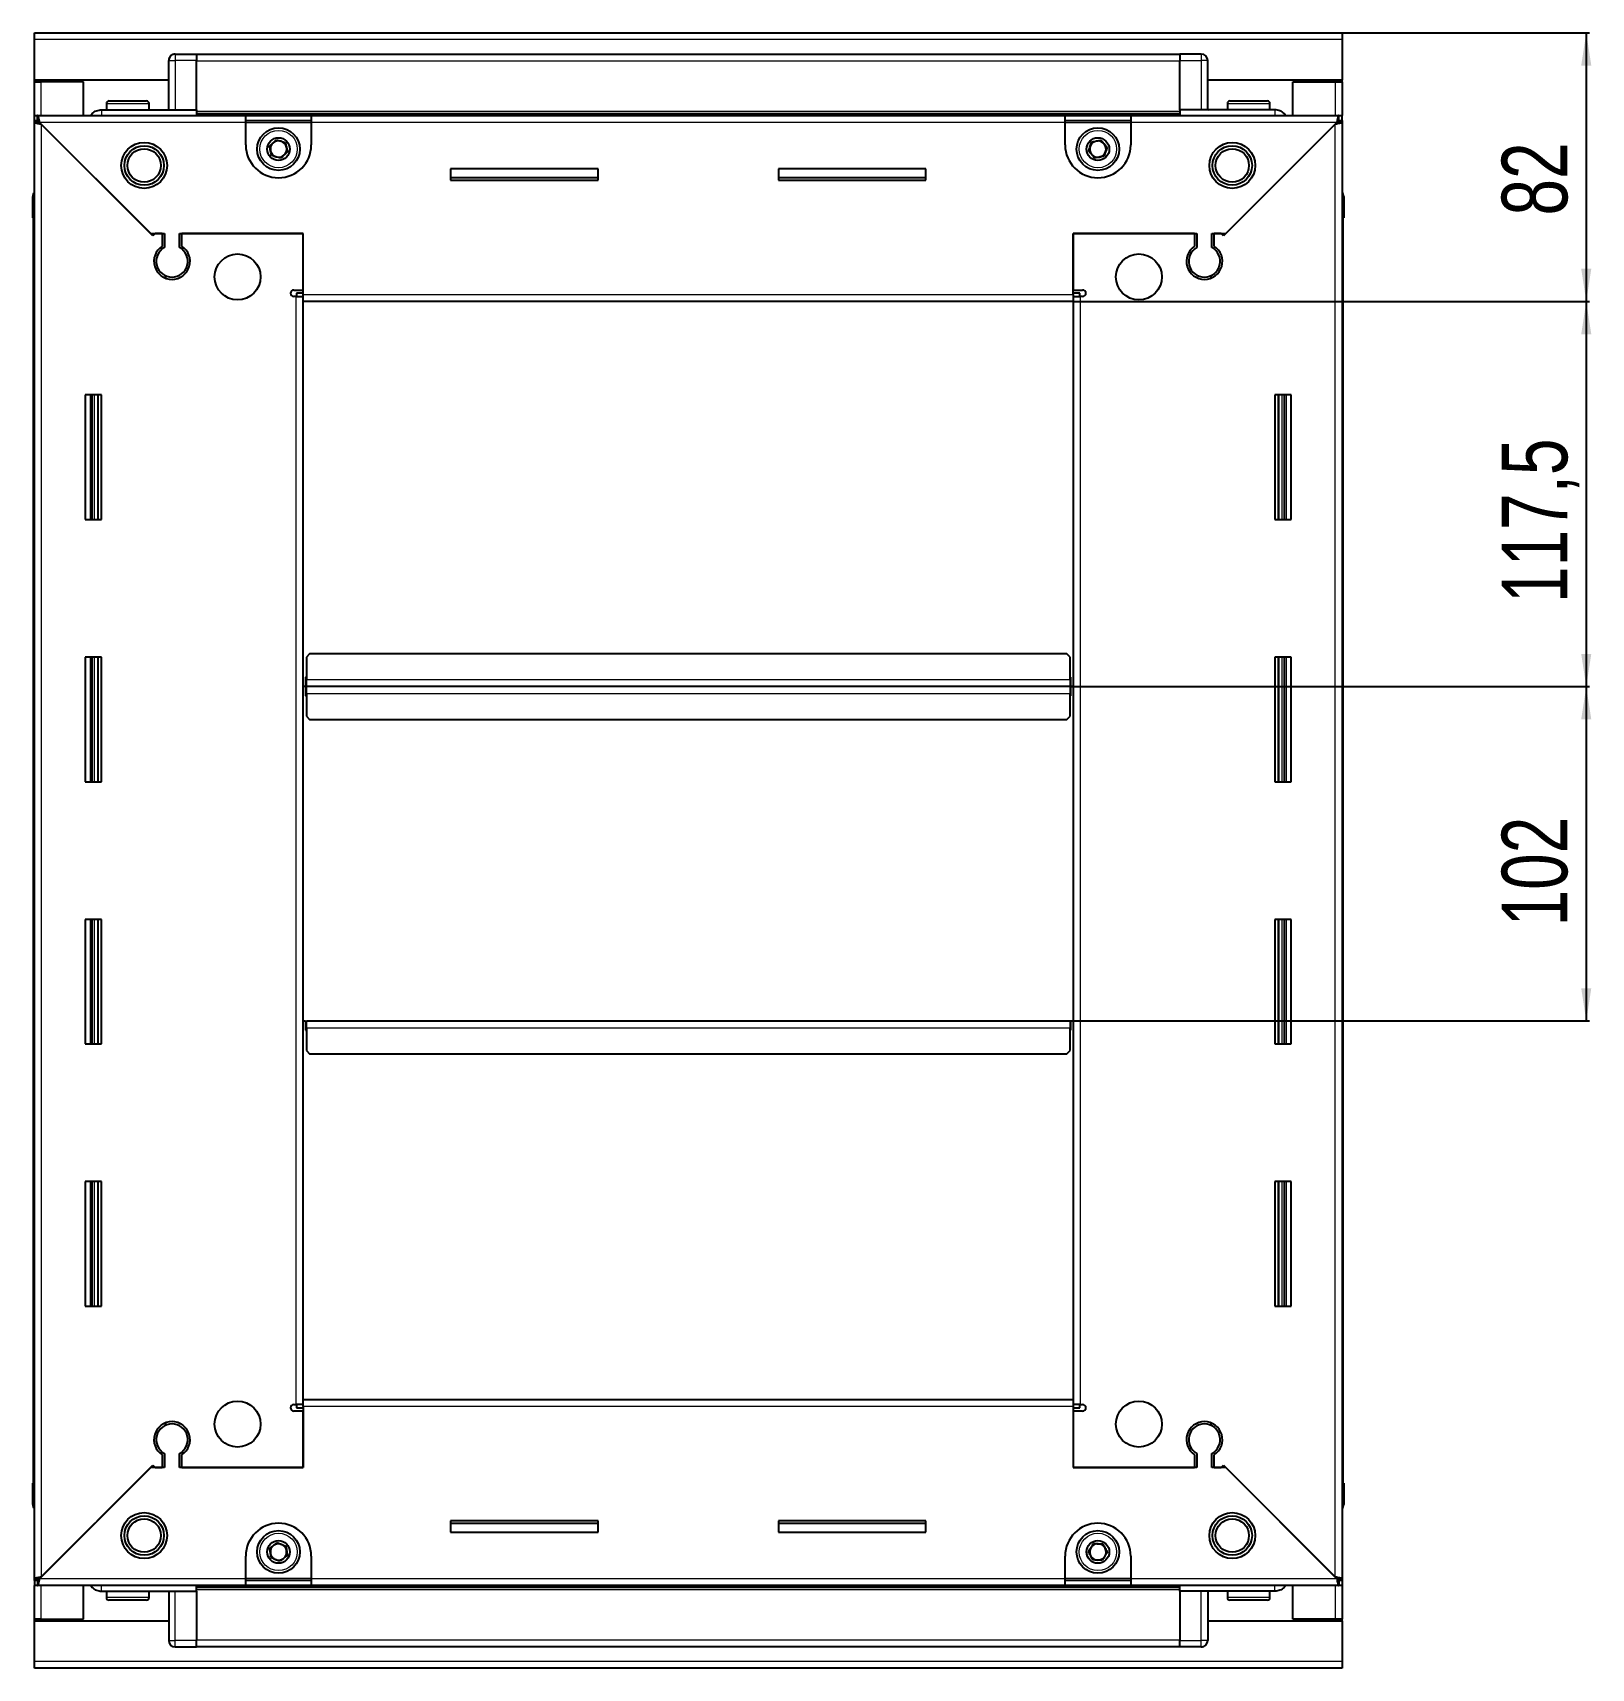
# Model space of a CAD drawing. Header units: millimetres. Extents: x 1021 to 4466, y -1487 to 1528.
# Drawn here: x 3990.1 to 4465.6, y 893.2 to 1392.2 of the extents above; entities that cross this region are included whole.
import ezdxf

# ---------------------------------------------------------------- set-up
doc = ezdxf.new("R2010")
doc.units = ezdxf.units.MM
doc.layers.add('FORMAT', color=7, linetype='Continuous')
doc.styles.add('SLDTEXTSTYLE0', font='TXT', dxfattribs={"width": 0.75})
doc.dimstyles.new('SLDDIMSTYLE0', dxfattribs={"dimtxt": 20, "dimasz": 10, "dimexe": 0, "dimexo": 0.0625, "dimgap": 5, "dimtad": 2, "dimdec": 1, "dimrnd": 1e-09, "dimzin": 12, "dimdsep": 46, "dimtxsty": 'SLDTEXTSTYLE0', "dimsah": 1, "dimcen": 0.09, "dimadec": 0, "dimazin": 3, "dimtfac": 1, "dimtofl": 0, "dimtmove": 0, "dimatfit": 3, "dimfxl": 0, "dimfrac": 2, "dimtolj": 1, "dimtzin": 12, "dimarcsym": 0})

# ---------------------------------------------------------------- blocks, each defined once
blk = doc.blocks.new('_D_5')
at = {"layer": 'FORMAT'}
for p, q in [((4389.57, 1392.16), (4465.06, 1392.16)), ((4464.06, 1392.16), (4464.06, 1310.16)), ((4307.57, 1310.16), (4465.06, 1310.16))]:
    blk.add_line(p, q, dxfattribs=at)
for points in [[(4464.06, 1392.16), (4462.52, 1382.16), (4465.6, 1382.16)], [(4464.06, 1310.16), (4465.6, 1320.16), (4462.52, 1320.16)]]:
    blk.add_solid(points, dxfattribs=at)
at = {"layer": 'FORMAT', "insert": (4438.28, 1336.39), "char_height": 20, "attachment_point": 1, "rotation": 90, "style": 'SLDTEXTSTYLE0'}
blk.add_mtext('82', dxfattribs=at)
blk = doc.blocks.new('_D_6')
at = {"layer": 'FORMAT'}
for p, q in [((4307.57, 1310.16), (4465.06, 1310.16)), ((4464.06, 1310.16), (4464.06, 1192.66)), ((4306.57, 1192.66), (4465.06, 1192.66))]:
    blk.add_line(p, q, dxfattribs=at)
for points in [[(4464.06, 1310.16), (4462.52, 1300.16), (4465.6, 1300.16)], [(4464.06, 1192.66), (4465.6, 1202.66), (4462.52, 1202.66)]]:
    blk.add_solid(points, dxfattribs=at)
at = {"layer": 'FORMAT', "insert": (4438.28, 1218.16), "char_height": 20, "attachment_point": 1, "rotation": 90, "style": 'SLDTEXTSTYLE0'}
blk.add_mtext('117,5', dxfattribs=at)
blk = doc.blocks.new('_D_7')
at = {"layer": 'FORMAT'}
for p, q in [((4306.57, 1192.66), (4465.06, 1192.66)), ((4464.06, 1192.66), (4464.06, 1090.66)), ((4306.57, 1090.66), (4465.06, 1090.66))]:
    blk.add_line(p, q, dxfattribs=at)
for points in [[(4464.06, 1192.66), (4462.52, 1182.66), (4465.6, 1182.66)], [(4464.06, 1090.66), (4465.6, 1100.66), (4462.52, 1100.66)]]:
    blk.add_solid(points, dxfattribs=at)
at = {"layer": 'FORMAT', "insert": (4438.28, 1119.5), "char_height": 20, "attachment_point": 1, "rotation": 90, "style": 'SLDTEXTSTYLE0'}
blk.add_mtext('102', dxfattribs=at)

msp = doc.modelspace()

# ---------------------------------------------------------------- linework, layer by layer
at = {"color": 7, "linetype": 'Continuous', "lineweight": 25}
for p, q in [((3990.56, 1392.16), (4389.56, 1392.16)), ((3990.56, 1390.06), (3990.56, 1392.16)), ((3990.56, 1377.66), (3990.56, 1390.06)), ((4389.56, 1392.16), (4389.56, 1390.06)), ((4389.56, 1390.06), (4389.56, 1377.66)), ((4031.56, 1368.66), (4031.56, 1383.66)), ((4032.24, 1385.16), (4032.24, 1385.16)), ((4033.56, 1385.66), (4040.06, 1385.66)), ((4033.56, 1385.66), (4040.06, 1385.66)), ((4040.06, 1385.66), (4040.06, 1385.66)), ((4040.06, 1385.66), (4040.06, 1385.66)), ((4040.06, 1385.66), (4040.06, 1383.66)), ((4340.06, 1385.51), (4040.06, 1385.51)), ((4040.06, 1368.66), (4040.06, 1383.66)), ((4340.06, 1385.66), (4340.06, 1385.66)), ((4346.56, 1385.66), (4340.06, 1385.66)), ((4346.56, 1385.66), (4340.06, 1385.66)), ((4340.06, 1385.66), (4340.06, 1383.66)), ((4340.06, 1368.66), (4340.06, 1383.66)), ((4348.56, 1383.66), (4348.56, 1383.66)), ((4348.56, 1368.66), (4348.56, 1383.66)), ((4031.56, 1377.66), (3990.56, 1377.66)), ((3990.56, 1377.16), (3990.56, 1377.66)), ((3992.06, 1377.16), (3992.06, 1377.66)), ((4389.56, 1377.66), (4348.56, 1377.66)), ((4388.06, 1377.16), (4388.06, 1377.66)), ((4389.56, 1377.16), (4389.56, 1377.66)), ((3990.56, 1366.91), (3990.56, 1377.16)), ((3990.56, 1377.16), (3992.66, 1377.16)), ((4005.56, 1377.16), (3992.66, 1377.16)), ((4005.56, 1366.91), (4005.56, 1377.16)), ((4374.56, 1366.91), (4374.56, 1377.16)), ((4374.56, 1377.16), (4387.46, 1377.16)), ((4387.46, 1377.16), (4389.56, 1377.16)), ((4389.56, 1377.16), (4389.56, 1366.91)), ((4011.06, 1368.66), (4040.06, 1368.66)), ((4012.56, 1370.56), (4012.56, 1368.66)), ((4013.36, 1371.36), (4024.76, 1371.36)), ((4025.56, 1368.66), (4025.56, 1370.56)), ((4040.06, 1368.66), (4040.06, 1368.16)), ((4040.06, 1367.51), (4340.06, 1367.51)), ((4369.06, 1368.66), (4340.06, 1368.66)), ((4340.06, 1368.66), (4340.06, 1368.16)), ((4354.56, 1370.56), (4354.56, 1368.66)), ((4355.36, 1371.36), (4366.76, 1371.36)), ((4367.56, 1368.66), (4367.56, 1370.56)), ((3990.56, 1365.41), (3990.56, 1366.91)), ((3990.56, 1366.91), (3991.56, 1366.91)), ((3990.56, 1364.91), (3990.56, 1365.41)), ((3990.56, 1365.41), (3991.56, 1365.41)), ((3990.56, 920.41), (3990.56, 1364.91)), ((3992.06, 1364.91), (3990.56, 1364.91)), ((3991.56, 1365.41), (3991.56, 1366.91)), ((3991.56, 1366.91), (4055.06, 1366.91)), ((3992.16, 1364.81), (4026.06, 1330.91)), ((4026.76, 1330.21), (3992.66, 1364.31)), ((4055.06, 1364.81), (4055.06, 1366.91)), ((4055.06, 1366.91), (4075.06, 1366.91)), ((4055.06, 1365.41), (4075.06, 1365.41)), ((4055.06, 1357.91), (4055.06, 1364.81)), ((4075.06, 1366.91), (4075.06, 1364.81)), ((4075.06, 1366.91), (4305.06, 1366.91)), ((4075.06, 1364.81), (4075.06, 1357.91)), ((4305.06, 1364.81), (4305.06, 1366.91)), ((4305.06, 1366.91), (4325.06, 1366.91)), ((4305.06, 1365.41), (4325.06, 1365.41)), ((4305.06, 1357.91), (4305.06, 1364.81)), ((4325.06, 1366.91), (4325.06, 1364.81)), ((4325.06, 1366.91), (4388.56, 1366.91)), ((4325.06, 1364.81), (4325.06, 1357.91)), ((4387.46, 1364.31), (4353.36, 1330.21)), ((4354.06, 1330.91), (4387.96, 1364.81)), ((4388.06, 1364.91), (4389.56, 1364.91)), ((4388.56, 1365.41), (4388.56, 1366.91)), ((4388.56, 1366.91), (4389.56, 1366.91)), ((4388.56, 1365.41), (4389.56, 1365.41)), ((4389.56, 1365.41), (4389.56, 1366.91)), ((4389.56, 1365.41), (4389.56, 1364.91)), ((4389.56, 1364.91), (4389.56, 920.41)), ((4162.56, 1350.66), (4117.56, 1350.66)), ((4117.56, 1350.66), (4117.56, 1347.16)), ((4162.56, 1347.91), (4117.56, 1347.91)), ((4162.56, 1347.16), (4162.56, 1350.66)), ((4262.56, 1350.66), (4217.56, 1350.66)), ((4217.56, 1350.66), (4217.56, 1347.16)), ((4262.56, 1347.91), (4217.56, 1347.91)), ((4262.56, 1347.16), (4262.56, 1350.66)), ((4117.56, 1347.16), (4162.56, 1347.16)), ((4217.56, 1347.16), (4262.56, 1347.16)), ((4389.56, 1343.49), (4389.56, 1343.49)), ((3990.06, 1342.16), (3990.06, 1335.66)), ((3990.06, 1335.66), (3990.06, 1342.16)), ((4390.06, 1342.16), (4390.06, 1335.66)), ((4390.06, 1335.66), (4390.06, 1342.16)), ((3990.06, 1335.66), (3990.06, 1335.66)), ((3990.56, 1335.66), (3990.06, 1335.66)), ((3990.21, 1335.66), (3990.21, 949.66)), ((4389.56, 1335.66), (4390.06, 1335.66)), ((4389.91, 949.66), (4389.91, 1335.66)), ((4390.06, 1335.66), (4390.06, 1335.66)), ((4390.06, 1335.66), (4390.06, 1335.66)), ((4026.06, 1330.91), (4030.26, 1330.91)), ((4027.46, 1330.91), (4026.76, 1330.21)), ((4029.56, 1330.91), (4027.46, 1330.91)), ((4029.56, 1330.91), (4029.56, 1327.02)), ((4030.26, 1330.91), (4030.26, 1326.63)), ((4034.86, 1330.91), (4072.56, 1330.91)), ((4034.86, 1326.63), (4034.86, 1330.91)), ((4035.56, 1327.02), (4035.56, 1330.91)), ((4072.56, 1330.91), (4035.56, 1330.91)), ((4072.56, 1312.26), (4072.56, 1330.91)), ((4072.56, 1313.66), (4072.56, 1330.91)), ((4307.56, 1330.91), (4345.26, 1330.91)), ((4307.56, 1312.26), (4307.56, 1330.91)), ((4307.56, 1330.91), (4307.56, 1313.66)), ((4344.56, 1330.91), (4307.56, 1330.91)), ((4344.56, 1330.91), (4344.56, 1327.02)), ((4345.26, 1330.91), (4345.26, 1326.63)), ((4349.86, 1330.91), (4354.06, 1330.91)), ((4349.86, 1326.63), (4349.86, 1330.91)), ((4352.66, 1330.91), (4350.56, 1330.91)), ((4350.56, 1327.02), (4350.56, 1330.91)), ((4353.36, 1330.21), (4352.66, 1330.91)), ((4030.56, 1318.05), (4030.56, 1317.29)), ((4349.56, 1318.05), (4349.56, 1317.29)), ((4069.71, 1313.66), (4072.56, 1313.66)), ((4072.56, 1312.66), (4070.56, 1312.66)), ((4070.56, 1312.66), (4070.56, 1311.66)), ((4307.56, 1313.66), (4310.41, 1313.66)), ((4309.56, 1312.66), (4307.56, 1312.66)), ((4309.56, 1311.66), (4309.56, 1312.66)), ((4070.46, 1311.66), (4069.71, 1311.66)), ((4070.46, 1311.66), (4072.56, 1311.66)), ((4072.56, 1310.16), (4072.56, 1312.26)), ((4307.56, 1310.16), (4072.56, 1310.16)), ((4072.56, 975.16), (4072.56, 1310.16)), ((4307.56, 1312.26), (4307.56, 1310.16)), ((4307.56, 1311.66), (4309.66, 1311.66)), ((4307.56, 1310.16), (4307.56, 975.16)), ((4310.41, 1311.66), (4309.66, 1311.66)), ((4011.06, 1281.66), (4006.06, 1281.66)), ((4006.06, 1281.66), (4006.06, 1243.66)), ((4008.21, 1243.66), (4008.21, 1281.66)), ((4010, 1243.66), (4010, 1281.66)), ((4010.04, 1243.66), (4010.04, 1281.66)), ((4011.06, 1243.66), (4011.06, 1281.66)), ((4369.06, 1281.66), (4369.06, 1243.66)), ((4374.06, 1281.66), (4369.06, 1281.66)), ((4370.08, 1281.66), (4370.08, 1243.66)), ((4370.12, 1281.66), (4370.12, 1243.66)), ((4371.91, 1281.66), (4371.91, 1243.66)), ((4374.06, 1243.66), (4374.06, 1281.66)), ((4006.06, 1243.66), (4011.06, 1243.66)), ((4369.06, 1243.66), (4374.06, 1243.66)), ((4074.56, 1202.66), (4073.56, 1201.66)), ((4305.56, 1202.66), (4074.56, 1202.66)), ((4306.56, 1201.66), (4305.56, 1202.66)), ((4011.06, 1201.66), (4006.06, 1201.66)), ((4006.06, 1201.66), (4006.06, 1163.66)), ((4008.21, 1163.66), (4008.21, 1201.66)), ((4010, 1163.66), (4010, 1201.66)), ((4010.04, 1163.66), (4010.04, 1201.66)), ((4011.06, 1163.66), (4011.06, 1201.66)), ((4073.56, 1201.66), (4073.56, 1194.76)), ((4306.56, 1194.76), (4306.56, 1201.66)), ((4369.06, 1201.66), (4369.06, 1163.66)), ((4374.06, 1201.66), (4369.06, 1201.66)), ((4370.08, 1201.66), (4370.08, 1163.66)), ((4370.12, 1201.66), (4370.12, 1163.66)), ((4371.91, 1201.66), (4371.91, 1163.66)), ((4374.06, 1163.66), (4374.06, 1201.66)), ((4073.31, 1192.66), (4072.56, 1192.66)), ((4073.56, 1195.51), (4073.31, 1195.51)), ((4073.31, 1195.51), (4073.31, 1192.66)), ((4073.31, 1192.66), (4073.31, 1189.81)), ((4073.56, 1192.66), (4073.56, 1194.76)), ((4073.56, 1190.56), (4073.56, 1192.66)), ((4306.56, 1192.66), (4073.56, 1192.66)), ((4306.81, 1195.51), (4306.56, 1195.51)), ((4306.56, 1194.76), (4306.56, 1192.66)), ((4306.56, 1192.66), (4306.56, 1190.56)), ((4306.81, 1192.66), (4306.81, 1195.51)), ((4306.81, 1189.81), (4306.81, 1192.66)), ((4307.56, 1192.66), (4306.81, 1192.66)), ((4073.31, 1189.81), (4073.56, 1189.81)), ((4073.56, 1190.56), (4073.56, 1183.66)), ((4306.56, 1183.66), (4306.56, 1190.56)), ((4306.56, 1189.81), (4306.81, 1189.81)), ((4073.56, 1183.66), (4074.56, 1182.66)), ((4074.56, 1182.66), (4305.56, 1182.66)), ((4305.56, 1182.66), (4306.56, 1183.66)), ((4006.06, 1163.66), (4011.06, 1163.66)), ((4369.06, 1163.66), (4374.06, 1163.66)), ((4011.06, 1121.66), (4006.06, 1121.66)), ((4006.06, 1121.66), (4006.06, 1083.66)), ((4008.21, 1083.66), (4008.21, 1121.66)), ((4010, 1083.66), (4010, 1121.66)), ((4010.04, 1083.66), (4010.04, 1121.66)), ((4011.06, 1083.66), (4011.06, 1121.66)), ((4369.06, 1121.66), (4369.06, 1083.66)), ((4374.06, 1121.66), (4369.06, 1121.66)), ((4370.08, 1121.66), (4370.08, 1083.66)), ((4370.12, 1121.66), (4370.12, 1083.66)), ((4371.91, 1121.66), (4371.91, 1083.66)), ((4374.06, 1083.66), (4374.06, 1121.66)), ((4072.56, 1090.66), (4073.31, 1090.66)), ((4073.31, 1090.66), (4073.31, 1087.81)), ((4073.56, 1088.56), (4073.56, 1090.66)), ((4073.56, 1090.66), (4306.56, 1090.66)), ((4073.56, 1088.56), (4073.56, 1081.66)), ((4306.56, 1090.66), (4306.56, 1088.56)), ((4306.56, 1081.66), (4306.56, 1088.56)), ((4306.81, 1087.81), (4306.81, 1090.66)), ((4306.81, 1090.66), (4307.56, 1090.66)), ((4006.06, 1083.66), (4011.06, 1083.66)), ((4073.31, 1087.81), (4073.56, 1087.81)), ((4306.56, 1087.81), (4306.81, 1087.81)), ((4369.06, 1083.66), (4374.06, 1083.66)), ((4073.56, 1081.66), (4074.56, 1080.66)), ((4074.56, 1080.66), (4305.56, 1080.66)), ((4305.56, 1080.66), (4306.56, 1081.66)), ((4011.06, 1041.66), (4006.06, 1041.66)), ((4006.06, 1041.66), (4006.06, 1003.66)), ((4008.21, 1003.66), (4008.21, 1041.66)), ((4010, 1003.66), (4010, 1041.66)), ((4010.04, 1003.66), (4010.04, 1041.66)), ((4011.06, 1003.66), (4011.06, 1041.66)), ((4369.06, 1041.66), (4369.06, 1003.66)), ((4374.06, 1041.66), (4369.06, 1041.66)), ((4370.08, 1041.66), (4370.08, 1003.66)), ((4370.12, 1041.66), (4370.12, 1003.66)), ((4371.91, 1041.66), (4371.91, 1003.66)), ((4374.06, 1003.66), (4374.06, 1041.66)), ((4006.06, 1003.66), (4011.06, 1003.66)), ((4369.06, 1003.66), (4374.06, 1003.66)), ((4069.71, 973.66), (4070.46, 973.66)), ((4072.56, 973.66), (4070.46, 973.66)), ((4070.56, 973.66), (4070.56, 972.66)), ((4072.56, 973.06), (4072.56, 975.16)), ((4072.56, 975.16), (4307.56, 975.16)), ((4072.56, 973.06), (4072.56, 954.41)), ((4307.56, 975.16), (4307.56, 973.06)), ((4309.66, 973.66), (4307.56, 973.66)), ((4307.56, 973.06), (4307.56, 954.41)), ((4309.56, 972.66), (4309.56, 973.66)), ((4309.66, 973.66), (4310.41, 973.66)), ((4072.56, 971.66), (4069.71, 971.66)), ((4070.56, 972.66), (4072.56, 972.66)), ((4072.56, 954.41), (4072.56, 971.66)), ((4307.56, 972.66), (4309.56, 972.66)), ((4307.56, 971.66), (4307.56, 954.41)), ((4310.41, 971.66), (4307.56, 971.66)), ((4030.56, 968.04), (4030.56, 967.28)), ((4349.56, 968.04), (4349.56, 967.28)), ((4029.56, 958.3), (4029.56, 954.41)), ((4030.26, 958.7), (4030.26, 954.41)), ((4034.86, 954.41), (4034.86, 958.7)), ((4035.56, 954.41), (4035.56, 958.3)), ((4344.56, 958.3), (4344.56, 954.41)), ((4345.26, 958.7), (4345.26, 954.41)), ((4349.86, 954.41), (4349.86, 958.7)), ((4350.56, 954.41), (4350.56, 958.3)), ((4026.06, 954.41), (3992.16, 920.51)), ((3992.66, 921.01), (4026.76, 955.11)), ((4030.26, 954.41), (4026.06, 954.41)), ((4026.76, 955.11), (4027.46, 954.41)), ((4027.46, 954.41), (4029.56, 954.41)), ((4072.56, 954.41), (4034.86, 954.41)), ((4035.56, 954.41), (4072.56, 954.41)), ((4345.26, 954.41), (4307.56, 954.41)), ((4307.56, 954.41), (4344.56, 954.41)), ((4354.06, 954.41), (4349.86, 954.41)), ((4350.56, 954.41), (4352.66, 954.41)), ((4352.66, 954.41), (4353.36, 955.11)), ((4353.36, 955.11), (4387.46, 921.01)), ((4387.96, 920.51), (4354.06, 954.41)), ((3990.06, 943.16), (3990.06, 949.66)), ((3990.06, 949.66), (3990.06, 949.66)), ((3990.06, 949.66), (3990.06, 949.66)), ((3990.06, 949.66), (3990.06, 943.16)), ((3990.56, 949.66), (3990.06, 949.66)), ((4389.56, 949.66), (4390.06, 949.66)), ((4390.06, 949.66), (4390.06, 949.66)), ((4390.06, 943.16), (4390.06, 949.66)), ((4390.06, 949.66), (4390.06, 943.16)), ((3990.56, 941.84), (3990.56, 941.84)), ((4162.56, 938.16), (4117.56, 938.16)), ((4117.56, 938.16), (4117.56, 934.66)), ((4162.56, 934.66), (4162.56, 938.16)), ((4262.56, 938.16), (4217.56, 938.16)), ((4217.56, 938.16), (4217.56, 934.66)), ((4262.56, 934.66), (4262.56, 938.16)), ((4117.56, 937.41), (4162.56, 937.41)), ((4117.56, 934.66), (4162.56, 934.66)), ((4217.56, 937.41), (4262.56, 937.41)), ((4217.56, 934.66), (4262.56, 934.66)), ((4055.06, 920.51), (4055.06, 927.41)), ((4075.06, 927.41), (4075.06, 920.51)), ((4305.06, 920.51), (4305.06, 927.41)), ((4325.06, 927.41), (4325.06, 920.51)), ((3990.56, 919.91), (3990.56, 920.41)), ((3992.06, 920.41), (3990.56, 920.41)), ((3990.56, 919.91), (3990.56, 918.41)), ((3991.56, 919.91), (3990.56, 919.91)), ((3990.56, 908.16), (3990.56, 918.41)), ((3991.56, 918.41), (3990.56, 918.41)), ((3991.56, 919.91), (3991.56, 918.41)), ((4055.06, 918.41), (3991.56, 918.41)), ((4005.56, 908.16), (4005.56, 918.41)), ((4055.06, 918.41), (4055.06, 920.51)), ((4075.06, 919.91), (4055.06, 919.91)), ((4075.06, 918.41), (4055.06, 918.41)), ((4075.06, 920.51), (4075.06, 918.41)), ((4305.06, 918.41), (4075.06, 918.41)), ((4305.06, 918.41), (4305.06, 920.51)), ((4325.06, 919.91), (4305.06, 919.91)), ((4325.06, 918.41), (4305.06, 918.41)), ((4325.06, 920.51), (4325.06, 918.41)), ((4388.56, 918.41), (4325.06, 918.41)), ((4374.56, 908.16), (4374.56, 918.41)), ((4388.06, 920.41), (4389.56, 920.41)), ((4388.56, 919.91), (4388.56, 918.41)), ((4389.56, 919.91), (4388.56, 919.91)), ((4389.56, 918.41), (4388.56, 918.41)), ((4389.56, 920.41), (4389.56, 919.91)), ((4389.56, 919.91), (4389.56, 918.41)), ((4389.56, 918.41), (4389.56, 908.16)), ((4011.06, 916.66), (4040.06, 916.66)), ((4012.56, 916.66), (4012.56, 914.76)), ((4017.13, 913.96), (4013.36, 913.96)), ((4024.76, 913.96), (4017.13, 913.96)), ((4025.56, 914.76), (4025.56, 916.66)), ((4031.56, 916.66), (4031.56, 901.66)), ((4340.06, 917.81), (4040.06, 917.81)), ((4040.06, 916.66), (4040.06, 917.16)), ((4040.06, 916.66), (4040.06, 901.66)), ((4340.06, 916.66), (4340.06, 917.16)), ((4369.06, 916.66), (4340.06, 916.66)), ((4340.06, 916.66), (4340.06, 901.66)), ((4348.56, 916.66), (4348.56, 901.66)), ((4354.56, 916.66), (4354.56, 914.76)), ((4362.35, 913.96), (4355.36, 913.96)), ((4366.76, 913.96), (4362.35, 913.96)), ((4367.56, 914.76), (4367.56, 916.66)), ((3992.66, 908.16), (3990.56, 908.16)), ((3990.56, 907.66), (3990.56, 908.16)), ((3990.56, 895.26), (3990.56, 907.66)), ((3990.56, 907.66), (4031.56, 907.66)), ((3992.06, 907.66), (3992.06, 908.16)), ((3992.66, 908.16), (4005.56, 908.16)), ((4348.56, 907.66), (4389.56, 907.66)), ((4387.46, 908.16), (4374.56, 908.16)), ((4389.56, 908.16), (4387.46, 908.16)), ((4388.06, 907.66), (4388.06, 908.16)), ((4389.56, 907.66), (4389.56, 908.16)), ((4389.56, 907.66), (4389.56, 895.26)), ((4031.56, 901.66), (4031.56, 901.66)), ((4033.56, 899.66), (4040.06, 899.66)), ((4033.56, 899.66), (4040.06, 899.66)), ((4040.06, 899.66), (4040.06, 901.66)), ((4040.06, 899.81), (4340.06, 899.81)), ((4040.06, 899.66), (4040.06, 899.66)), ((4340.06, 899.66), (4340.06, 901.66)), ((4346.56, 899.66), (4340.06, 899.66)), ((4340.06, 899.66), (4340.06, 899.66)), ((4340.06, 899.66), (4340.06, 899.66)), ((4346.56, 899.66), (4340.06, 899.66)), ((4347.88, 900.16), (4347.88, 900.16)), ((3990.56, 893.16), (3990.56, 895.26)), ((4389.56, 895.26), (4389.56, 893.16)), ((4389.56, 893.16), (3990.56, 893.16))]:
    msp.add_line(p, q, dxfattribs=at)
at = {"color": 8, "linetype": 'Continuous', "lineweight": 18}
for p, q in [((4389.56, 1390.06), (3990.56, 1390.06)), ((4031.56, 1383.66), (4033.56, 1383.66)), ((4033.56, 1385.66), (4033.56, 1383.66)), ((4033.56, 1383.66), (4033.56, 1368.66)), ((4040.06, 1383.66), (4033.56, 1383.66)), ((4340.06, 1383.51), (4040.06, 1383.51)), ((4340.06, 1383.66), (4346.56, 1383.66)), ((4346.56, 1385.66), (4346.56, 1383.66)), ((4346.56, 1383.66), (4346.56, 1368.66)), ((4348.56, 1383.66), (4346.56, 1383.66)), ((3992.66, 1377.16), (3992.66, 1377.66)), ((4387.46, 1377.66), (4387.46, 1377.16)), ((3992.66, 1366.91), (3992.66, 1377.16)), ((4387.46, 1377.16), (4387.46, 1366.91)), ((4012.56, 1370.56), (4025.56, 1370.56)), ((4340.06, 1368.16), (4040.06, 1368.16)), ((4354.56, 1370.56), (4367.56, 1370.56)), ((4055.06, 1364.81), (3992.16, 1364.81)), ((3992.66, 1364.31), (3992.66, 921.01)), ((4340.06, 1366.93), (4040.06, 1366.93)), ((4055.06, 1364.81), (4075.06, 1364.81)), ((4305.06, 1364.81), (4075.06, 1364.81)), ((4305.06, 1364.81), (4325.06, 1364.81)), ((4387.96, 1364.81), (4325.06, 1364.81)), ((4387.46, 921.01), (4387.46, 1364.31)), ((3990.56, 1342.16), (3990.06, 1342.16)), ((4389.56, 1342.16), (4390.06, 1342.16)), ((4070.46, 973.66), (4070.46, 1311.66)), ((4072.56, 1312.26), (4307.56, 1312.26)), ((4309.66, 1311.66), (4309.66, 973.66)), ((4007.56, 1281.66), (4007.56, 1243.66)), ((4008.79, 1281.66), (4008.79, 1243.66)), ((4371.32, 1243.66), (4371.32, 1281.66)), ((4372.56, 1243.66), (4372.56, 1281.66)), ((4007.56, 1201.66), (4007.56, 1163.66)), ((4008.79, 1201.66), (4008.79, 1163.66)), ((4371.32, 1163.66), (4371.32, 1201.66)), ((4372.56, 1163.66), (4372.56, 1201.66)), ((4306.56, 1194.76), (4073.56, 1194.76)), ((4073.56, 1190.56), (4306.56, 1190.56)), ((4007.56, 1121.66), (4007.56, 1083.66)), ((4008.79, 1121.66), (4008.79, 1083.66)), ((4371.32, 1083.66), (4371.32, 1121.66)), ((4372.56, 1083.66), (4372.56, 1121.66)), ((4073.56, 1088.56), (4306.56, 1088.56)), ((4007.56, 1041.66), (4007.56, 1003.66)), ((4008.79, 1041.66), (4008.79, 1003.66)), ((4371.32, 1003.66), (4371.32, 1041.66)), ((4372.56, 1003.66), (4372.56, 1041.66)), ((4307.56, 973.06), (4072.56, 973.06)), ((3990.56, 943.16), (3990.06, 943.16)), ((4389.56, 943.16), (4390.06, 943.16)), ((3992.16, 920.51), (4055.06, 920.51)), ((3992.66, 908.16), (3992.66, 918.41)), ((4040.06, 918.4), (4340.06, 918.4)), ((4075.06, 920.51), (4055.06, 920.51)), ((4075.06, 920.51), (4305.06, 920.51)), ((4325.06, 920.51), (4305.06, 920.51)), ((4325.06, 920.51), (4387.96, 920.51)), ((4387.46, 918.41), (4387.46, 908.16)), ((4016.86, 914.76), (4012.56, 914.76)), ((4025.56, 914.76), (4016.86, 914.76)), ((4033.56, 901.66), (4033.56, 916.66)), ((4040.06, 917.16), (4340.06, 917.16)), ((4346.56, 901.66), (4346.56, 916.66)), ((4362.53, 914.76), (4354.56, 914.76)), ((4367.56, 914.76), (4362.53, 914.76)), ((3992.66, 907.66), (3992.66, 908.16)), ((4387.46, 908.16), (4387.46, 907.66)), ((4031.56, 901.66), (4033.56, 901.66)), ((4040.06, 901.66), (4033.56, 901.66)), ((4033.56, 899.66), (4033.56, 901.66)), ((4040.06, 901.81), (4340.06, 901.81)), ((4340.06, 901.66), (4346.56, 901.66)), ((4348.56, 901.66), (4346.56, 901.66)), ((4346.56, 899.66), (4346.56, 901.66)), ((4389.56, 895.26), (3990.56, 895.26))]:
    msp.add_line(p, q, dxfattribs=at)
at = {"color": 7, "linetype": 'Continuous', "lineweight": 25}
for centre, radius in [((4065.06, 1356.66), 6.5), ((4315.06, 1356.66), 6.5), ((4024.06, 1351.66), 7), ((4024.06, 1351.66), 6.03), ((4065.06, 1356.66), 3.46), ((4315.06, 1356.66), 3.46), ((4356.06, 1351.66), 7), ((4356.06, 1351.66), 6.02), ((4024.06, 1351.66), 5.1), ((4356.06, 1351.66), 5.1), ((4052.56, 1317.66), 7), ((4327.56, 1317.66), 7), ((4052.56, 967.66), 7), ((4327.56, 967.66), 7), ((4024.06, 933.66), 7), ((4024.06, 933.66), 6.03), ((4024.06, 933.66), 5.1), ((4356.06, 933.66), 7), ((4356.06, 933.66), 6.02), ((4356.06, 933.66), 5.1), ((4065.06, 928.66), 6.5), ((4315.06, 928.66), 6.5), ((4065.06, 928.66), 3.46), ((4315.06, 928.66), 3.46)]:
    msp.add_circle(centre, radius, dxfattribs=at)
at = {"color": 8, "linetype": 'Continuous', "lineweight": 18}
for centre in [(4065.06, 1356.66), (4315.06, 1356.66), (4065.06, 928.66), (4315.06, 928.66)]:
    msp.add_circle(centre, 5.7, dxfattribs=at)
at = {"color": 7, "linetype": 'Continuous', "lineweight": 25}
for centre, radius, start, end in [((4033.56, 1383.66), 2, 90, 180), ((4033.56, 1383.66), 2, 131.4096, 180), ((4033.56, 1383.66), 2, 123.942, 131.4096), ((4033.56, 1383.66), 2, 90, 108.58), ((4346.56, 1383.66), 2, 0, 90), ((4346.56, 1383.66), 2, 0, 90), ((4013.36, 1370.56), 0.8, 90, 180), ((4024.76, 1370.56), 0.8, 0, 90), ((4031.36, 1368.86), 0.2, 270, 0), ((4348.76, 1368.86), 0.2, 180, 270), ((4355.36, 1370.56), 0.8, 90, 180), ((4366.76, 1370.56), 0.8, 0, 90), ((4065.06, 1357.91), 10, 180, 270), ((4065.06, 1356.66), 2.5, 134.0156, 194.0156), ((4065.06, 1356.66), 2.5, 74.0156, 134.0156), ((4065.06, 1357.91), 10, 270, 0), ((4065.06, 1356.66), 2.5, 14.0156, 74.0156), ((4315.06, 1357.91), 10, 180, 270), ((4315.06, 1356.66), 2.5, 160.1116, 220.1116), ((4315.06, 1356.66), 2.5, 100.1116, 160.1116), ((4315.06, 1356.66), 2.5, 40.1116, 100.1116), ((4315.06, 1357.91), 10, 270, 0), ((4315.06, 1356.66), 2.5, 340.1116, 40.1116), ((4065.06, 1356.66), 2.5, 194.0156, 254.0156), ((4065.06, 1356.66), 2.5, 254.0156, 314.0156), ((4065.06, 1356.66), 2.5, 314.0156, 14.0156), ((4315.06, 1356.66), 2.5, 220.1116, 280.1116), ((4315.06, 1356.66), 2.5, 280.1116, 340.1116), ((3992.06, 1342.16), 2, 138.5904, 180), ((4388.06, 1342.16), 2, 0, 41.3942), ((4032.56, 1322.41), 5.5, 123.0557, 56.9443), ((4032.56, 1322.41), 4.8, 118.631, 61.369), ((4347.56, 1322.41), 5.5, 123.0557, 56.9443), ((4347.56, 1322.41), 4.8, 118.631, 61.369), ((4069.71, 1312.66), 1, 90, 270), ((4310.41, 1312.66), 1, 270, 90), ((4069.71, 972.66), 1, 90, 270), ((4310.41, 972.66), 1, 270, 90), ((4032.56, 962.91), 5.5, 303.0557, 236.9443), ((4347.56, 962.91), 5.5, 303.0557, 236.9443), ((4032.56, 962.91), 4.8, 298.631, 241.369), ((4347.56, 962.91), 4.8, 298.631, 241.369), ((3992.06, 943.16), 2, 180, 199.5667), ((3992.06, 943.16), 2, 180, 221.3942), ((4388.06, 943.16), 2, 318.5904, 0), ((3992.06, 943.16), 2, 213.7845, 221.4096), ((4065.06, 927.41), 10, 90, 180), ((4065.06, 927.41), 10, 0, 90), ((4315.06, 927.41), 10, 90, 180), ((4315.06, 927.41), 10, 0, 90), ((4065.06, 928.66), 2.5, 127.474, 187.474), ((4065.06, 928.66), 2.5, 187.474, 247.474), ((4065.06, 928.66), 2.5, 67.474, 127.474), ((4065.06, 928.66), 2.5, 7.474, 67.474), ((4065.06, 928.66), 2.5, 307.474, 7.474), ((4315.06, 928.66), 2.5, 147.0424, 207.0424), ((4315.06, 928.66), 2.5, 87.0424, 147.0424), ((4315.06, 928.66), 2.5, 27.0424, 87.0424), ((4315.06, 928.66), 2.5, 327.0424, 27.0424), ((4065.06, 928.66), 2.5, 247.474, 307.474), ((4315.06, 928.66), 2.5, 207.0424, 267.0424), ((4315.06, 928.66), 2.5, 267.0424, 327.0424), ((4013.36, 914.76), 0.8, 180, 270), ((4024.76, 914.76), 0.8, 270, 360), ((4031.36, 916.46), 0.2, 0, 90), ((4348.76, 916.46), 0.2, 90, 180), ((4355.36, 914.76), 0.8, 180, 270), ((4366.76, 914.76), 0.8, 270, 360), ((4033.56, 901.66), 2, 180, 270), ((4033.56, 901.66), 2, 180, 270), ((4346.56, 901.66), 2, 270, 0), ((4346.56, 901.66), 2, 270, 288.58), ((4346.56, 901.66), 2, 303.942, 311.4096)]:
    msp.add_arc(centre, radius, start, end, dxfattribs=at)
for points, knots in [([(4007.84, 1366.91), (4007.96, 1367.11), (4008.35, 1367.76), (4009.51, 1368.47), (4010.54, 1368.6), (4011.06, 1368.66)], [0, 0, 0, 0, 0.18225, 0.591125, 1, 1, 1, 1]), ([(4040.06, 1368.66), (4040.06, 1368.63), (4040.06, 1368.55), (4040.06, 1367.93), (4040.06, 1367.37), (4040.06, 1367), (4040.06, 1366.99)], [0, 0, 0, 0, 0.330266, 0.660532, 0.990799, 1, 1, 1, 1]), ([(4340.06, 1368.66), (4340.06, 1368.63), (4340.06, 1368.55), (4340.06, 1367.93), (4340.06, 1367.35), (4340.06, 1366.96), (4340.06, 1366.93)], [0, 0, 0, 0, 0.324279, 0.648558, 0.972836, 1, 1, 1, 1]), ([(4372.27, 1366.91), (4372.15, 1367.11), (4371.77, 1367.76), (4370.61, 1368.47), (4369.58, 1368.6), (4369.06, 1368.66)], [0, 0, 0, 0, 0.1822499, 0.5911249, 1, 1, 1, 1]), ([(3990.56, 1364.91), (3990.59, 1364.87), (3990.64, 1364.78), (3991.03, 1364.64), (3991.59, 1364.51), (3992.17, 1364.4), (3992.53, 1364.34), (3992.66, 1364.31)], [0, 0, 0, 0, 0.2302553, 0.4485219, 0.6667858, 0.8850496, 1, 1, 1, 1]), ([(3992.16, 1364.81), (3992.11, 1365.07), (3992.02, 1365.56), (3991.89, 1366.2), (3991.76, 1366.67), (3991.65, 1366.89), (3991.58, 1366.91), (3991.56, 1366.91)], [0, 0, 0, 0, 0.230255, 0.448522, 0.666786, 0.88505, 1, 1, 1, 1]), ([(4387.46, 1364.31), (4387.71, 1364.36), (4388.21, 1364.45), (4388.85, 1364.58), (4389.31, 1364.71), (4389.53, 1364.82), (4389.55, 1364.89), (4389.56, 1364.91)], [0, 0, 0, 0, 0.2302553, 0.4485219, 0.6667858, 0.8850496, 1, 1, 1, 1]), ([(4388.56, 1366.91), (4388.51, 1366.89), (4388.42, 1366.84), (4388.29, 1366.44), (4388.16, 1365.88), (4388.05, 1365.3), (4387.98, 1364.94), (4387.96, 1364.81)], [0, 0, 0, 0, 0.230255, 0.448522, 0.666786, 0.88505, 1, 1, 1, 1]), ([(4062.28, 1357.46), (4062.65, 1357.82), (4063.35, 1358.49), (4064.04, 1359.15), (4064.36, 1359.46)], [0, 0, 0, 0, 0.534686, 1, 1, 1, 1]), ([(4062.98, 1354.66), (4062.9, 1354.99), (4062.7, 1355.79), (4062.46, 1356.76), (4062.31, 1357.34), (4062.28, 1357.46)], [0, 0, 0, 0, 0.362901, 0.866875, 1, 1, 1, 1]), ([(4064.36, 1359.46), (4064.86, 1359.32), (4065.78, 1359.06), (4066.71, 1358.79), (4067.13, 1358.67)], [0, 0, 0, 0, 0.534686, 1, 1, 1, 1]), ([(4067.13, 1358.67), (4067.17, 1358.55), (4067.31, 1357.97), (4067.55, 1357), (4067.75, 1356.2), (4067.83, 1355.87)], [0, 0, 0, 0, 0.133125, 0.637099, 1, 1, 1, 1]), ([(4312.22, 1356.16), (4312.26, 1356.27), (4312.46, 1356.84), (4312.8, 1357.77), (4313.08, 1358.55), (4313.2, 1358.87)], [0, 0, 0, 0, 0.1331247, 0.6370994, 1, 1, 1, 1]), ([(4313.2, 1358.87), (4313.71, 1358.96), (4314.66, 1359.13), (4315.6, 1359.3), (4316.04, 1359.38)], [0, 0, 0, 0, 0.5346859, 1, 1, 1, 1]), ([(4316.04, 1359.38), (4316.37, 1358.98), (4316.99, 1358.25), (4317.61, 1357.51), (4317.9, 1357.17)], [0, 0, 0, 0, 0.534686, 1, 1, 1, 1]), ([(4065.76, 1353.86), (4065.26, 1354.01), (4064.33, 1354.27), (4063.41, 1354.54), (4062.98, 1354.66)], [0, 0, 0, 0, 0.534686, 1, 1, 1, 1]), ([(4067.83, 1355.87), (4067.46, 1355.51), (4066.77, 1354.84), (4066.08, 1354.17), (4065.76, 1353.86)], [0, 0, 0, 0, 0.534686, 1, 1, 1, 1]), ([(4314.08, 1353.95), (4313.74, 1354.34), (4313.12, 1355.08), (4312.5, 1355.82), (4312.22, 1356.16)], [0, 0, 0, 0, 0.5346859, 1, 1, 1, 1]), ([(4316.92, 1354.46), (4316.41, 1354.37), (4315.46, 1354.2), (4314.52, 1354.03), (4314.08, 1353.95)], [0, 0, 0, 0, 0.534686, 1, 1, 1, 1]), ([(4317.9, 1357.17), (4317.78, 1356.85), (4317.5, 1356.07), (4317.16, 1355.14), (4316.96, 1354.57), (4316.92, 1354.46)], [0, 0, 0, 0, 0.362901, 0.866875, 1, 1, 1, 1]), ([(4062.39, 929.77), (4062.49, 929.85), (4062.97, 930.21), (4063.76, 930.82), (4064.41, 931.32), (4064.68, 931.53)], [0, 0, 0, 0, 0.133125, 0.637099, 1, 1, 1, 1]), ([(4062.77, 926.91), (4062.7, 927.42), (4062.58, 928.38), (4062.45, 929.33), (4062.39, 929.77)], [0, 0, 0, 0, 0.5346859, 1, 1, 1, 1]), ([(4064.68, 931.53), (4065.16, 931.33), (4066.05, 930.96), (4066.94, 930.59), (4067.35, 930.42)], [0, 0, 0, 0, 0.534686, 1, 1, 1, 1]), ([(4067.35, 930.42), (4067.42, 929.91), (4067.54, 928.95), (4067.67, 928), (4067.73, 927.56)], [0, 0, 0, 0, 0.5346859, 1, 1, 1, 1]), ([(4312.18, 928.81), (4312.46, 929.25), (4312.98, 930.06), (4313.5, 930.86), (4313.75, 931.24)], [0, 0, 0, 0, 0.534686, 1, 1, 1, 1]), ([(4313.49, 926.24), (4313.25, 926.7), (4312.82, 927.56), (4312.38, 928.42), (4312.18, 928.81)], [0, 0, 0, 0, 0.534686, 1, 1, 1, 1]), ([(4313.75, 931.24), (4313.87, 931.23), (4314.47, 931.2), (4315.46, 931.15), (4316.29, 931.1), (4316.63, 931.09)], [0, 0, 0, 0, 0.1331247, 0.6370994, 1, 1, 1, 1]), ([(4317.94, 928.52), (4317.66, 928.08), (4317.14, 927.27), (4316.61, 926.47), (4316.37, 926.09)], [0, 0, 0, 0, 0.534686, 1, 1, 1, 1]), ([(4316.63, 931.09), (4316.86, 930.63), (4317.3, 929.77), (4317.74, 928.91), (4317.94, 928.52)], [0, 0, 0, 0, 0.534686, 1, 1, 1, 1]), ([(4065.43, 925.8), (4064.96, 926), (4064.07, 926.37), (4063.18, 926.74), (4062.77, 926.91)], [0, 0, 0, 0, 0.5346859, 1, 1, 1, 1]), ([(4067.73, 927.56), (4067.45, 927.35), (4066.8, 926.85), (4066.01, 926.24), (4065.53, 925.88), (4065.43, 925.8)], [0, 0, 0, 0, 0.362901, 0.866875, 1, 1, 1, 1]), ([(4316.37, 926.09), (4316.03, 926.11), (4315.2, 926.15), (4314.21, 926.2), (4313.61, 926.24), (4313.49, 926.24)], [0, 0, 0, 0, 0.3629006, 0.8668753, 1, 1, 1, 1]), ([(3992.66, 921.01), (3992.41, 920.97), (3991.91, 920.88), (3991.27, 920.74), (3990.81, 920.61), (3990.59, 920.5), (3990.57, 920.44), (3990.56, 920.41)], [0, 0, 0, 0, 0.230255, 0.448522, 0.666786, 0.88505, 1, 1, 1, 1]), ([(3991.56, 918.41), (3991.6, 918.44), (3991.69, 918.49), (3991.83, 918.89), (3991.96, 919.44), (3992.07, 920.02), (3992.14, 920.39), (3992.16, 920.51)], [0, 0, 0, 0, 0.230255, 0.448522, 0.666786, 0.88505, 1, 1, 1, 1]), ([(4007.84, 918.41), (4007.96, 918.21), (4008.35, 917.57), (4009.51, 916.86), (4010.54, 916.73), (4011.06, 916.66)], [0, 0, 0, 0, 0.18225, 0.591125, 1, 1, 1, 1]), ([(4040.06, 916.66), (4040.06, 916.7), (4040.06, 916.78), (4040.06, 917.39), (4040.06, 917.97), (4040.06, 918.37), (4040.06, 918.4)], [0, 0, 0, 0, 0.3242788, 0.6485576, 0.9728365, 1, 1, 1, 1]), ([(4340.06, 916.66), (4340.06, 916.7), (4340.06, 916.78), (4340.06, 917.39), (4340.06, 917.97), (4340.06, 918.37), (4340.06, 918.4)], [0, 0, 0, 0, 0.324279, 0.648558, 0.972836, 1, 1, 1, 1]), ([(4372.27, 918.41), (4372.15, 918.21), (4371.77, 917.57), (4370.61, 916.86), (4369.58, 916.73), (4369.06, 916.66)], [0, 0, 0, 0, 0.18225, 0.591125, 1, 1, 1, 1]), ([(4389.56, 920.41), (4389.53, 920.46), (4389.48, 920.55), (4389.09, 920.68), (4388.53, 920.81), (4387.95, 920.92), (4387.58, 920.99), (4387.46, 921.01)], [0, 0, 0, 0, 0.2302553, 0.4485219, 0.6667858, 0.8850496, 1, 1, 1, 1]), ([(4387.96, 920.51), (4388, 920.26), (4388.09, 919.77), (4388.23, 919.13), (4388.36, 918.66), (4388.47, 918.44), (4388.54, 918.42), (4388.56, 918.41)], [0, 0, 0, 0, 0.230255, 0.448522, 0.666786, 0.88505, 1, 1, 1, 1])]:
    msp.add_open_spline(points, degree=3, knots=knots, dxfattribs=at)
at = {"color": 8, "linetype": 'Continuous', "lineweight": 18}
for points, knots in [([(4011.06, 1368.66), (4011.06, 1368.62), (4011.06, 1368.54), (4011.06, 1368.11), (4011.06, 1367.65), (4011.06, 1367.24), (4011.06, 1366.97), (4011.06, 1366.91)], [0, 0, 0, 0, 0.359753, 0.553414, 0.751185, 0.948956, 1, 1, 1, 1]), ([(4369.06, 1368.66), (4369.06, 1368.62), (4369.06, 1368.54), (4369.06, 1368.11), (4369.06, 1367.65), (4369.06, 1367.24), (4369.06, 1366.97), (4369.06, 1366.91)], [0, 0, 0, 0, 0.3597529, 0.5534142, 0.7511852, 0.9489563, 1, 1, 1, 1]), ([(4011.06, 916.66), (4011.06, 916.71), (4011.06, 916.78), (4011.06, 917.22), (4011.06, 917.67), (4011.06, 918.09), (4011.06, 918.36), (4011.06, 918.41)], [0, 0, 0, 0, 0.3597529, 0.5534142, 0.7511852, 0.9489563, 1, 1, 1, 1]), ([(4369.06, 916.66), (4369.06, 916.71), (4369.06, 916.78), (4369.06, 917.22), (4369.06, 917.67), (4369.06, 918.09), (4369.06, 918.36), (4369.06, 918.41)], [0, 0, 0, 0, 0.359753, 0.553414, 0.751185, 0.948956, 1, 1, 1, 1])]:
    msp.add_open_spline(points, degree=3, knots=knots, dxfattribs=at)
at = {"color": 7, "linetype": 'Continuous', "lineweight": 25}
for points in [[(3992.16, 1364.81), (3992.11, 1364.89), (3992.01, 1365.05), (3991.86, 1365.25), (3991.71, 1365.39), (3991.61, 1365.41), (3991.56, 1365.41)], [(3992.06, 1364.91), (3992.07, 1364.86), (3992.09, 1364.76), (3992.22, 1364.61), (3992.42, 1364.46), (3992.58, 1364.36), (3992.66, 1364.31)], [(4387.46, 1364.31), (4387.54, 1364.36), (4387.69, 1364.46), (4387.89, 1364.61), (4388.03, 1364.76), (4388.05, 1364.86), (4388.06, 1364.91)], [(4388.56, 1365.41), (4388.51, 1365.41), (4388.41, 1365.39), (4388.26, 1365.25), (4388.11, 1365.05), (4388.01, 1364.89), (4387.96, 1364.81)], [(3991.56, 919.91), (3991.61, 919.92), (3991.71, 919.94), (3991.86, 920.08), (3992.01, 920.28), (3992.11, 920.44), (3992.16, 920.51)], [(3992.66, 921.01), (3992.58, 920.96), (3992.42, 920.86), (3992.22, 920.71), (3992.09, 920.56), (3992.07, 920.46), (3992.06, 920.41)], [(4388.06, 920.41), (4388.05, 920.46), (4388.03, 920.56), (4387.89, 920.71), (4387.69, 920.86), (4387.54, 920.96), (4387.46, 921.01)], [(4387.96, 920.51), (4388.01, 920.44), (4388.11, 920.28), (4388.26, 920.08), (4388.41, 919.94), (4388.51, 919.92), (4388.56, 919.91)]]:
    msp.add_open_spline(points, degree=3, dxfattribs=at)

# ---------------------------------------------------------------- dimensions: what is measured, and where the dimension line sits
at = {"layer": 'FORMAT'}
for base, p1, p2, picture, middle in [((4464.06, 1310.16), (4389.56, 1392.16), (4307.56, 1310.16), '_D_5', (4464.06, 1351.16)), ((4464.06, 1192.66), (4307.56, 1310.16), (4306.56, 1192.66), '_D_6', (4464.06, 1251.41)), ((4464.06, 1090.66), (4306.56, 1192.66), (4306.56, 1090.66), '_D_7', (4464.06, 1141.66))]:
    dim = msp.add_linear_dim(base=base, p1=p1, p2=p2, angle=90, dimstyle='SLDDIMSTYLE0', dxfattribs=at)
    dim.commit()
    dim.dimension.update_dxf_attribs({"geometry": picture, "text_midpoint": middle, "dimtype": 160})

doc.saveas('drawing.dxf')
